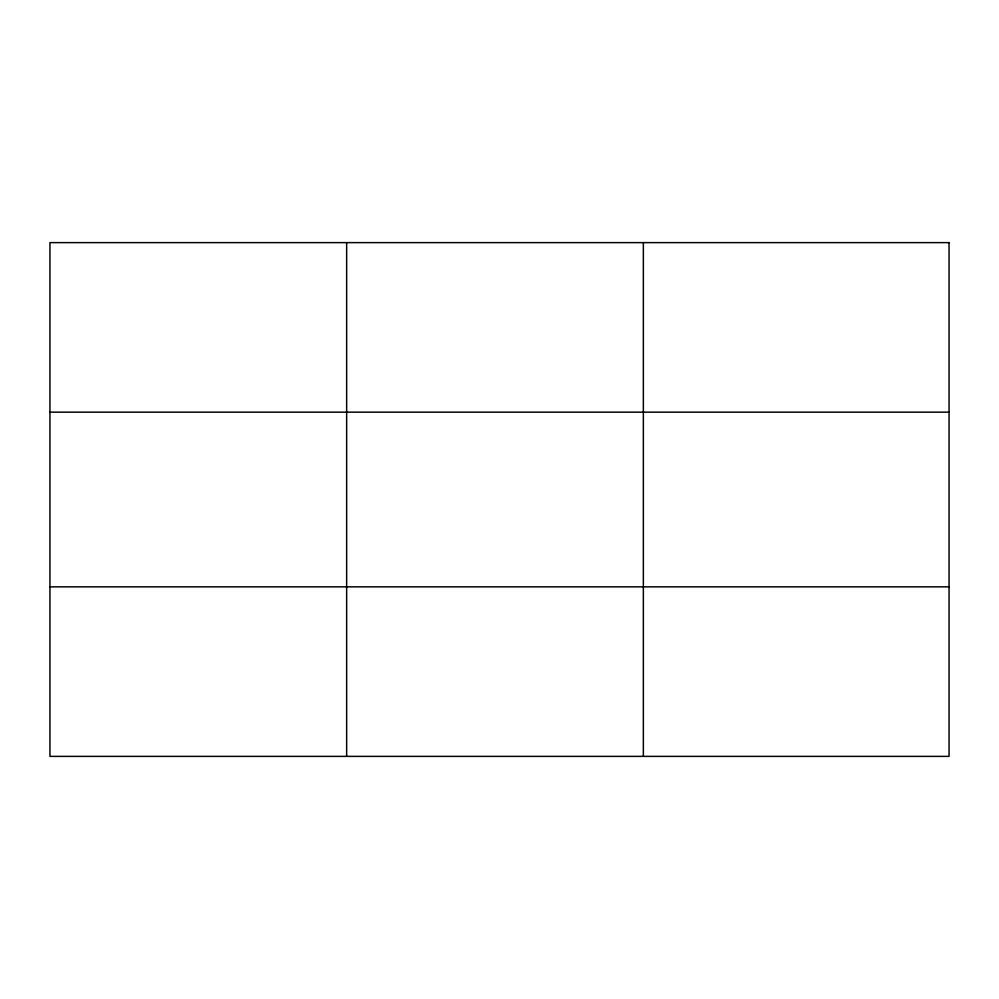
<?xml version="1.0" encoding="UTF-8"?>
<svg xmlns="http://www.w3.org/2000/svg" width="999" height="999" viewBox="0 0 999 999"><rect width="100%" height="100%" fill="white"/><g stroke="black" fill="none" stroke-linecap="round" stroke-linejoin="round"><path stroke-width="1.5" d="M346.653 242.62L346.653 756.38M643.356 242.62L643.356 756.38M49.95 412.162L949.05 412.162M49.95 586.838L949.05 586.838M949.05 242.62L949.05 756.38L49.95 756.38L49.95 242.62L949.05 242.62"/></g></svg>
